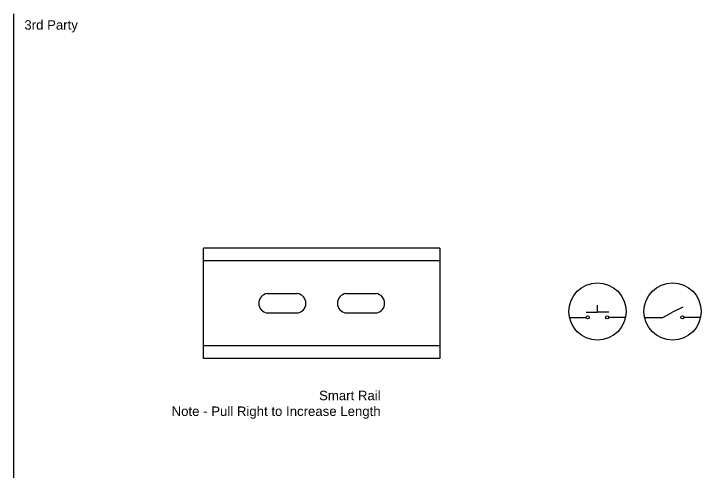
# Model space of a CAD drawing. Header units: millimetres. Extents: x -41 to 354635, y -6 to 309.
# Drawn here: x 738.9 to 957.2, y 163 to 308.7 of the extents above; entities that cross this region are included whole.
import ezdxf

# ---------------------------------------------------------------- set-up
doc = ezdxf.new("R2010")
doc.units = ezdxf.units.MM
doc.styles.get("Standard").update_dxf_attribs({"font": 'arial.ttf'})

# ---------------------------------------------------------------- blocks, each defined once
blk = doc.blocks.new('*U15')
for p, q in [((0, 0), (0, 35)), ((75, 35), (0, 35)), ((75, 35), (75, 0)), ((75, 31), (0, 31)), ((20.19, 20.6), (29.81, 20.6)), ((45.19, 20.6), (54.81, 20.6)), ((29.81, 14.4), (20.19, 14.4)), ((54.81, 14.4), (45.19, 14.4)), ((75, 4), (0, 4)), ((75, 0), (0, 0))]:
    blk.add_line(p, q)
for centre, start, end in [((20.63, 17.5), 98.2003, 261.7997), ((29.37, 17.5), 278.2003, 81.7997), ((45.63, 17.5), 98.2003, 261.7997), ((54.37, 17.5), 278.2003, 81.7997)]:
    blk.add_arc(centre, 3.13, start, end)
at = {"flags": 1}
blk.add_attdef('RAIL_HEIGHT', (0.49, 17.5), '', height=1, dxfattribs=at)
blk = doc.blocks.new('SWITCHM')
for p, q in [((0, 0), (0, 2.25)), ((-3.6, 0), (0, 0)), ((3.6, 0), (0, 0)), ((-8.93, -1.61), (-3.6, -1.61)), ((8.93, -1.61), (3.6, -1.61))]:
    blk.add_line(p, q)
at = {"color": 7, "linetype": 'Continuous'}
blk.add_circle((0, 0.25), 9.09, dxfattribs=at)
for centre in [(-3.1, -1.61), (3.1, -1.61)]:
    blk.add_circle(centre, 0.5)
at = {"flags": 1}
for tag, p in [('GND', (-8.9, -1.61)), ('OUT', (8.93, -1.61))]:
    blk.add_attdef(tag, p, '', height=1, dxfattribs=at)
blk = doc.blocks.new('SWITCHL')
for p, q in [((3.2, 1.39), (0, -0.25)), ((-8.93, -1.86), (-3.15, -1.86)), ((-3.15, -1.86), (0, -0.25)), ((8.93, -1.86), (3.6, -1.86))]:
    blk.add_line(p, q)
at = {"color": 7, "linetype": 'Continuous'}
blk.add_circle((0, 0), 9.09, dxfattribs=at)
blk.add_circle((3.1, -1.86), 0.5)
at = {"flags": 1}
for tag, p in [('GND', (-8.9, -1.86)), ('OUT', (8.93, -1.86))]:
    blk.add_attdef(tag, p, '', height=1, dxfattribs=at)

msp = doc.modelspace()

# ---------------------------------------------------------------- linework, layer by layer
msp.add_line((738.86, 17.33), (738.86, 308.68))

# ---------------------------------------------------------------- block references
at = {"ltscale": 0.5}
msp.add_blockref('*U15', (799.16, 199.19), dxfattribs=at)
for name, p in [('SWITCHM', (924.25, 213.83)), ('SWITCHL', (948.12, 214.08))]:
    msp.add_blockref(name, p)

# ---------------------------------------------------------------- texts
at = {"ltscale": 0.5, "char_height": 3, "width": 86.9466, "attachment_point": 3}
for s, insert in [('3rd Party', (759.23, 306.63)), ('Smart Rail\\PNote - Pull Right to Increase Length', (855.39, 188.9))]:
    msp.add_mtext(s, dxfattribs=dict(at, insert=insert))

doc.saveas('drawing.dxf')
